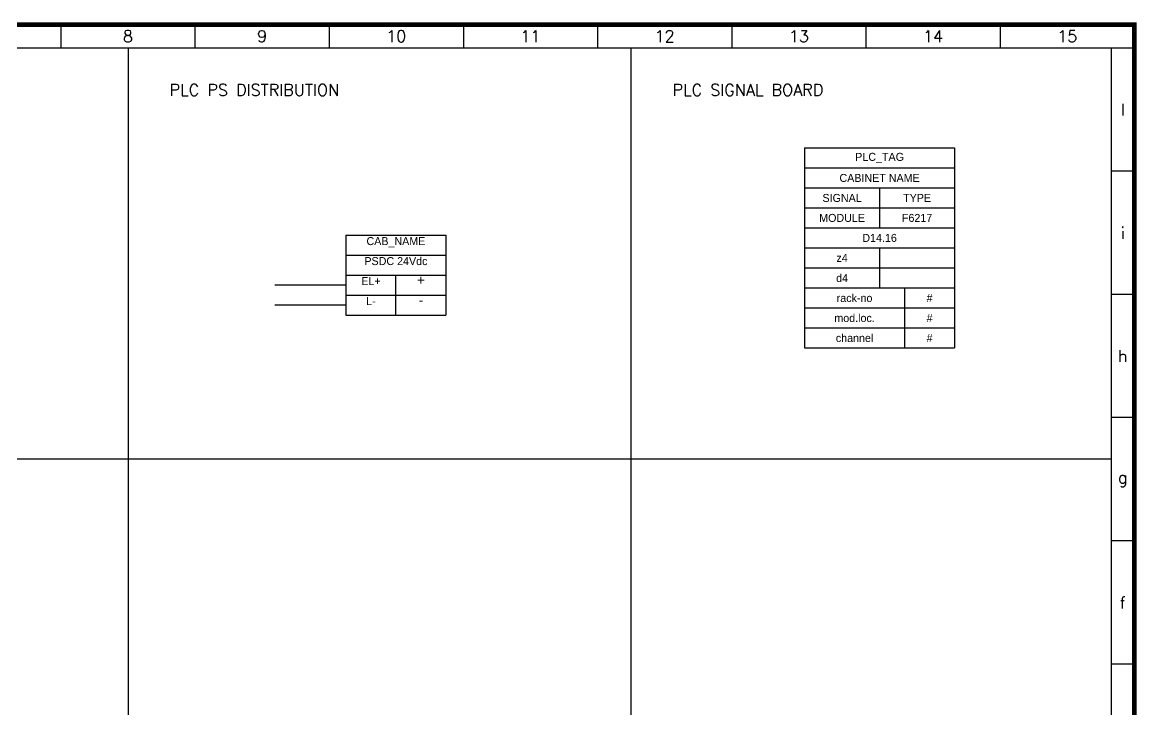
# Model space of a CAD drawing. Extents: x -4 to 378, y 0 to 264.
# Drawn here: x 168.9 to 377.8, y 134.6 to 263.6 of the extents above; entities that cross this region are included whole.
import ezdxf
from ezdxf.enums import TextEntityAlignment as Align

# ---------------------------------------------------------------- set-up
doc = ezdxf.new("R2010")
doc.units = 0
doc.header["$LTSCALE"] = 5
doc.header["$MEASUREMENT"] = 0
doc.linetypes.add('CONTINUA', pattern=[0])
doc.layers.get('0').update_dxf_attribs({"linetype": 'CONTINUA'})
doc.styles.add('DESCRIZ', font='SIMPLEX')
doc.styles.add('FOXS', font='FOXS')
doc.styles.add('ROMANS', font='ROMANS.shx')
doc.styles.add('SIMPLEX', font='simplex.shx')

# ---------------------------------------------------------------- blocks, each defined once
blk = doc.blocks.new('CART_OR')
at = {"const_width": 0.879}
blk.add_lwpolyline([(0, 263.13), (377.41, 263.13), (377.41, 0), (0, 0)], close=True, dxfattribs=at)
at = {"style": 'DESCRIZ'}
blk.add_attdef('PLOT_PAREMETERS', text='', height=1.76, rotation=90, dxfattribs=at).set_placement((-2.95, 50.73), align=Align.MIDDLE)
for tag, height, p in [('REV4', 1.76, (4.2, 25.57)), ('XX/XX/94', 1.76, (16.47, 25.57)), ('REV3', 1.76, (4.2, 21.43)), ('XX/XX/94', 1.76, (16.47, 21.43)), ('SCALE', 1.76, (339.86, 20.71)), ('FOGLIO', 1.76, (362.89, 20.76)), ('REV2', 1.76, (4.2, 17.28)), ('XX/XX/94', 1.76, (16.47, 17.28)), ('REV1', 1.76, (4.2, 13.14)), ('XX/XX/94', 1.76, (16.47, 13.14)), ('HEADER_LINE_3', 2.19, (228.5, 11.83)), ('REV0', 1.76, (4.2, 8.99)), ('XX/XX/94', 1.76, (16.47, 8.99)), ('HEADER_LINE_4', 2.19, (228.5, 7.59))]:
    blk.add_attdef(tag, text='', height=height, dxfattribs=at).set_placement(p, align=Align.MIDDLE)
for tag, p in [('DESCRIPTION', (27.33, 24.69)), ('DESCRIPTION', (27.33, 20.54)), ('DESCRIPTION', (27.33, 16.4)), ('DOCUMENT', (349.33, 15.81)), ('DESCRIPTION', (27.33, 12.25)), ('CUSTOMER_ORDER', (349.33, 11.08)), ('DESCRIPTION', (27.33, 8.11)), ('CUSTOMER_REF', (349.33, 6.34))]:
    blk.add_attdef(tag, p, '', height=1.76, dxfattribs=at)
at = {"style": 'FOXS', "width": 0.9}
for tag, p in [('DISEGNATO4', (129.98, 25.47)), ('CONTROLLATO4', (145.07, 25.47)), ('APPROVATO4', (160.16, 25.47)), ('DISEGNATO3', (129.98, 21.33)), ('CONTROLLATO3', (145.07, 21.33)), ('APPROVATO3', (160.16, 21.33)), ('DISEGNATO2', (129.98, 17.18)), ('CONTROLLATO2', (145.07, 17.18)), ('APPROVATO2', (160.16, 17.18)), ('DISEGNATO1', (129.98, 13.03)), ('CONTROLLATO1', (145.07, 13.03)), ('APPROVATO1', (160.16, 13.03)), ('DISEGNATO0', (129.98, 8.88)), ('CONTROLLATO0', (145.07, 8.88)), ('APPROVATO0', (160.16, 8.88))]:
    blk.add_attdef(tag, text='', height=2.19, dxfattribs=at).set_placement(p, align=Align.MIDDLE)
at = {"color": 1, "style": 'DESCRIZ'}
for tag, p in [('CONTRACTOR', (228.5, 24.4)), ('HEADER_LINE_1', (228.5, 20.7)), ('HEADER_LINE_2', (228.5, 17.01))]:
    blk.add_attdef(tag, text='', height=1.9, dxfattribs=at).set_placement(p, align=Align.MIDDLE)
at = {"style": 'DESCRIZ'}
blk.add_attdef('FILE_NAME', (-2.16, 3.38), '', height=1.76, rotation=90, dxfattribs=at)

msp = doc.modelspace()

# ---------------------------------------------------------------- linework, layer by layer
at = {"color": 7}
for p, q in [((176.12, 263.13), (176.12, 258.75)), ((201.28, 263.13), (201.28, 258.75)), ((226.44, 263.13), (226.44, 258.75)), ((251.6, 263.13), (251.6, 258.75)), ((276.76, 263.13), (276.76, 258.75)), ((301.92, 263.13), (301.92, 258.75)), ((327.08, 263.13), (327.08, 258.75)), ((352.25, 263.13), (352.25, 258.75)), ((0, 258.75), (377.41, 258.75)), ((188.75, 258.75), (188.75, 27.54)), ((283.03, 258.75), (283.03, 27.54)), ((373.03, 258.75), (373.03, 27.54)), ((377.41, 235.63), (373.03, 235.63)), ((229.59, 216.13), (229.59, 212.38)), ((229.59, 214.26), (216.26, 214.26)), ((377.41, 212.51), (373.03, 212.51)), ((229.59, 210.51), (216.26, 210.51)), ((377.41, 189.39), (373.03, 189.39)), ((372.98, 181.61), (0, 181.61)), ((377.41, 166.27), (373.03, 166.27)), ((377.41, 143.14), (373.03, 143.14))]:
    msp.add_line(p, q, dxfattribs=at)
for p, q in [((315.57, 239.99), (343.7, 239.99)), ((315.57, 239.99), (315.57, 221.24)), ((343.7, 239.99), (343.7, 202.49)), ((315.57, 236.24), (343.7, 236.24)), ((315.57, 232.49), (343.7, 232.49)), ((329.64, 232.49), (329.64, 228.74)), ((315.57, 228.74), (343.7, 228.74)), ((329.64, 228.74), (329.64, 224.99)), ((229.59, 223.63), (248.34, 223.63)), ((229.59, 223.63), (229.59, 216.13)), ((248.34, 223.63), (248.34, 216.13)), ((315.57, 224.99), (343.7, 224.99)), ((229.59, 219.88), (248.34, 219.88)), ((315.57, 221.24), (343.7, 221.24)), ((315.57, 221.24), (315.57, 217.49)), ((329.64, 221.24), (329.64, 213.74)), ((315.57, 217.49), (343.7, 217.49)), ((315.57, 217.49), (315.57, 202.49)), ((229.59, 216.13), (248.34, 216.13)), ((238.96, 208.63), (238.96, 216.13)), ((248.34, 216.13), (248.34, 208.63)), ((315.57, 213.74), (343.7, 213.74)), ((334.32, 213.74), (334.32, 202.49)), ((229.59, 212.38), (248.34, 212.38)), ((229.59, 212.38), (229.59, 208.63)), ((315.57, 209.99), (343.7, 209.99)), ((229.59, 208.63), (248.34, 208.63)), ((315.57, 206.24), (343.7, 206.24)), ((315.57, 202.49), (343.7, 202.49))]:
    msp.add_line(p, q)

# ---------------------------------------------------------------- block references
msp.add_blockref('CART_OR', (0, 0), dxfattribs=at)

# ---------------------------------------------------------------- texts
at = {"color": 7, "style": 'SIMPLEX'}
for s, height, p in [('8', 2.19, (188.7, 260.94)), ('9', 2.19, (213.86, 260.94)), ('10', 2.189, (239.02, 260.94)), ('11', 2.189, (264.18, 260.94)), ('12', 2.189, (289.34, 260.94)), ('13', 2.189, (314.5, 260.94)), ('14', 2.189, (339.67, 260.94)), ('15', 2.189, (364.83, 260.94)), ('l', 2.19, (375.22, 247.19)), ('i', 2.19, (375.22, 224.07)), ('h', 2.19, (375.22, 200.95)), ('g', 2.19, (375.22, 177.83)), ('f', 2.19, (375.22, 154.7))]:
    msp.add_text(s, height=height, dxfattribs=at).set_placement(p, align=Align.MIDDLE)
at = {"color": 1, "style": 'ROMANS'}
for s, p in [('PLC PS DISTRIBUTION', (196.53, 249.78)), ('PLC SIGNAL BOARD ', (290.81, 249.78))]:
    msp.add_text(s, height=2.2, dxfattribs=at).set_placement(p)
at = {"color": 1}
for s, p in [('PLC_TAG', (329.64, 238.11)), ('CABINET NAME', (329.64, 234.36)), ('TYPE', (336.67, 230.61)), ('F6217', (336.67, 226.86)), ('D14.16', (329.64, 223.11)), ('z4', (322.61, 219.36)), ('d4', (322.61, 215.61)), ('#', (339.01, 211.86)), ('#', (339.01, 208.11)), ('#', (339.01, 204.36))]:
    msp.add_text(s, height=1.5, dxfattribs=at).set_placement(p, align=Align.MIDDLE)
for s, p in [('SIGNAL', (322.61, 230.61)), ('MODULE', (322.61, 226.86)), ('rack-no', (324.95, 211.86)), ('mod.loc.', (324.95, 208.11)), ('channel', (324.95, 204.36))]:
    msp.add_text(s, height=1.5).set_placement(p, align=Align.MIDDLE)
for s, p in [('CAB_NAME', (238.96, 221.76)), ('EL+', (234.28, 214.26))]:
    msp.add_text(s, height=1.5, dxfattribs=at).set_placement(p, align=Align.CENTER)
at = {"color": 7}
for s, p in [('PSDC 24Vdc', (238.96, 218.01)), ('L-', (234.28, 210.51))]:
    msp.add_text(s, height=1.5, dxfattribs=at).set_placement(p, align=Align.CENTER)
for s, p in [('+', (243.65, 214.26)), ('-', (243.65, 210.51))]:
    msp.add_text(s, height=1.88).set_placement(p, align=Align.CENTER)

doc.saveas('drawing.dxf')
